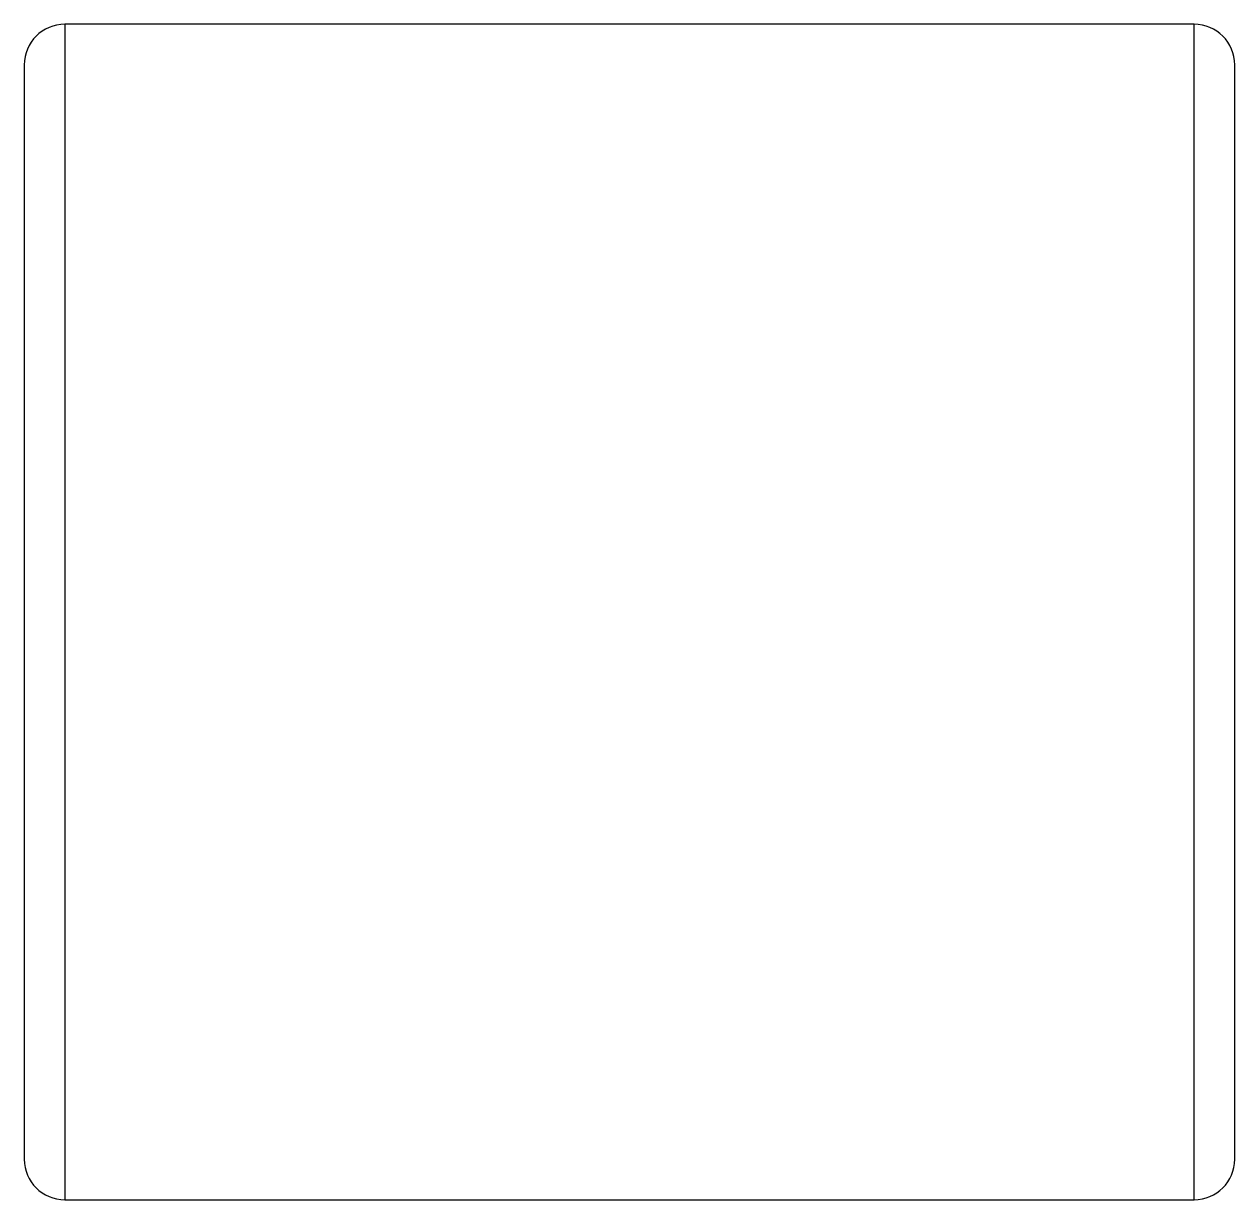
# Model space of a CAD drawing. Header units: millimetres. Extents: x -3023.087 to -3022.491, y 2860.805 to 2861.384.
import ezdxf

# ---------------------------------------------------------------- set-up
doc = ezdxf.new("R2010")
doc.units = ezdxf.units.MM
doc.header["$LTSCALE"] = 10
doc.layers.add('cozinha_eletros', color=2, linetype='Continuous')

msp = doc.modelspace()

# ---------------------------------------------------------------- linework, layer by layer
at = {"layer": 'cozinha_eletros', "color": 1}
for p, q in [((-3023.06696, 2861.38361), (-3023.06696, 2860.80461)), ((-3022.51096, 2860.80461), (-3022.51096, 2861.38361))]:
    msp.add_line(p, q, dxfattribs=at)
at = {"layer": 'cozinha_eletros'}
for p, q in [((-3022.51096, 2861.38361), (-3023.06696, 2861.38361)), ((-3023.08696, 2861.36361), (-3023.08696, 2860.82461)), ((-3022.49096, 2860.82461), (-3022.49096, 2861.36361)), ((-3023.06696, 2860.80461), (-3022.51096, 2860.80461))]:
    msp.add_line(p, q, dxfattribs=at)
for centre, start, end in [((-3023.06696, 2861.36361), 90, 180), ((-3022.51096, 2861.36361), 0, 90), ((-3023.06696, 2860.82461), 180, 270), ((-3022.51096, 2860.82461), 270, 0)]:
    msp.add_arc(centre, 0.02, start, end, dxfattribs=at)

doc.saveas('drawing.dxf')
